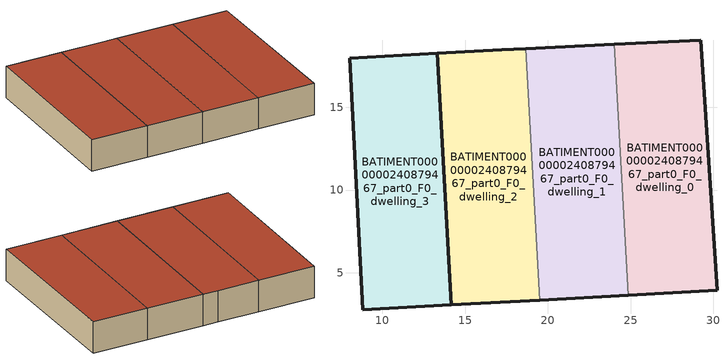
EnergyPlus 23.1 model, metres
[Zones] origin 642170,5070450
BATIMENT0000000240879467_part0_F0_dwelling_0
 floor ground (EU_floor_Construction): 29.22,19.06 30.22,3.95 24.87,3.65 24.02,18.8 z0
 wall outside (EU_wall_Construction): 24.87,3.65 30.22,3.95 29.22,19.06 24.02,18.8 z0:3
 wall to BATIMENT0000000240879467_part0_F0_dwelling_1 (EU_wall_Construction): 24.02,18.8 24.87,3.65 z0:3
 roof outside (EU_roof_Construction): 30.22,3.95 29.22,19.06 24.02,18.8 24.87,3.65 z3
BATIMENT0000000240879467_part0_F0_dwelling_1
 floor ground (EU_floor_Construction): 24.02,18.8 24.87,3.65 19.51,3.35 18.67,18.54 z0
 wall outside (EU_wall_Construction): 24.02,18.8 18.67,18.54 / 19.51,3.35 24.87,3.65 z0:3
 wall to BATIMENT0000000240879467_part0_F0_dwelling_2 (EU_wall_Construction): 18.67,18.54 19.51,3.35 z0:3
 roof outside (EU_roof_Construction): 24.87,3.65 24.02,18.8 18.67,18.54 19.51,3.35 z3
BATIMENT0000000240879467_part0_F0_dwelling_2
 floor ground (EU_floor_Construction): 18.67,18.54 19.51,3.35 14.16,3.05 13.31,18.25 17.21,18.46 z0
 wall outside (EU_wall_Construction): 18.67,18.54 17.21,18.46 13.31,18.25 14.16,3.05 19.51,3.35 z0:3
 roof outside (EU_roof_Construction): 19.51,3.35 18.67,18.54 17.21,18.46 13.31,18.25 14.16,3.05 z3
BATIMENT0000000240879467_part0_F0_dwelling_3
 floor ground (EU_floor_Construction): 13.31,18.25 14.16,3.05 8.8,2.76 8.01,17.97 z0
 wall outside (EU_wall_Construction): 13.31,18.25 8.01,17.97 8.8,2.76 14.16,3.05 13.31,18.25 z0:3
 roof outside (EU_roof_Construction): 14.16,3.05 13.31,18.25 8.01,17.97 8.8,2.76 z3
[Building]
EU S2 Campaign: North Axis=0; Terrain=City; Solar Distribution=FullExterior
[Site:Location]
Lyon-Bron: Latitude=45.75; Longitude=5; Time Zone=1; Elevation=198
[SizingPeriod:WeatherFileDays]
AnnualSizingPeriod: Begin Month=1; Begin Day of Month=1; End Month=12; End Day of Month=31; Day of Week for Start Day=Monday; Use Weather File Daylight Saving Period=No; Use Weather File Rain and Snow Indicators=No
[MATERIAL]
EU_InternalMass_Material: Roughness=MediumRough; Thickness=0.1; Conductivity=1; Density=1800; Specific Heat=900; Thermal Absorptance=0.9; Solar Absorptance=0.7; Visible Absorptance=0.7
[MATERIAL:NOMASS] Roughness=MediumRough; Thermal Absorptance=0.9; Solar Absorptance=0.7; Visible Absorptance=0.7
Name | Thermal Resistance
EU_wall_NoMass | 0.776494
EU_roof_NoMass | 0.486893
EU_floor_NoMass | 0.421597
[CONSTRUCTION]
EU_wall_Construction: EU_wall_NoMass
EU_roof_Construction: EU_roof_NoMass
EU_floor_Construction: EU_floor_NoMass
EU_InternalMass_Construction: EU_InternalMass_Material
[ZONE] Type=1; Multiplier=1; Ceiling Height=autocalculate; Floor Area=autocalculate; Part of Total Floor Area=Yes
Name | Volume
BATIMENT0000000240879467_part0_F0_dwelling_0 | 240.349
BATIMENT0000000240879467_part0_F0_dwelling_1 | 244.362
BATIMENT0000000240879467_part0_F0_dwelling_2 | 244.783
BATIMENT0000000240879467_part0_F0_dwelling_3 | 243.75
[INTERNALMASS] Construction=EU_InternalMass_Construction
Name | Zone or ZoneList | Surface Area
BATIMENT0000000240879467_part0_F0_dwelling_0_EU_InternalMass | BATIMENT0000000240879467_part0_F0_dwelling_0 | 80.1167
BATIMENT0000000240879467_part0_F0_dwelling_1_EU_InternalMass | BATIMENT0000000240879467_part0_F0_dwelling_1 | 81.4535
BATIMENT0000000240879467_part0_F0_dwelling_2_EU_InternalMass | BATIMENT0000000240879467_part0_F0_dwelling_2 | 81.5945
BATIMENT0000000240879467_part0_F0_dwelling_3_EU_InternalMass | BATIMENT0000000240879467_part0_F0_dwelling_3 | 81.2501
[OTHEREQUIPMENT] Fuel Type=Electricity; Design Level Calculation Method=Watts/Area; Power per Zone Floor Area=1; Fraction Latent=0; Fraction Radiant=0; Fraction Lost=0; Carbon Dioxide Generation Rate=0; EndUse Subcategory=EU_Step8_InternalGains
Name | Zone or ZoneList or Space or SpaceList | Schedule
EU_Step8_InternalGain_BATIMENT0000000240879467_part0_F0_dwelling_0_f000 | BATIMENT0000000240879467_part0_F0_dwelling_0 | EU_Step8_GainSchedule_BATIMENT0000000240879467_part0_F0_dwelling_0_f000
EU_Step8_InternalGain_BATIMENT0000000240879467_part0_F0_dwelling_1_f000 | BATIMENT0000000240879467_part0_F0_dwelling_1 | EU_Step8_GainSchedule_BATIMENT0000000240879467_part0_F0_dwelling_1_f000
EU_Step8_InternalGain_BATIMENT0000000240879467_part0_F0_dwelling_2_f000 | BATIMENT0000000240879467_part0_F0_dwelling_2 | EU_Step8_GainSchedule_BATIMENT0000000240879467_part0_F0_dwelling_2_f000
EU_Step8_InternalGain_BATIMENT0000000240879467_part0_F0_dwelling_3_f000 | BATIMENT0000000240879467_part0_F0_dwelling_3 | EU_Step8_GainSchedule_BATIMENT0000000240879467_part0_F0_dwelling_3_f000
[ZONEVENTILATION:DESIGNFLOWRATE] Schedule=EU_AlwaysOn; Design Flow Rate Calculation Method=AirChanges/Hour; Air Changes per Hour=0.693814; Ventilation Type=Natural; Fan Pressure Rise=0; Fan Total Efficiency=1; Constant Term Coefficient=1; Temperature Term Coefficient=0; Velocity Term Coefficient=0; Velocity Squared Term Coefficient=0; Minimum Indoor Temperature=-100; Maximum Indoor Temperature=100; Delta Temperature=-100; Minimum Outdoor Temperature=-100; Maximum Outdoor Temperature=100; Maximum Wind Speed=40
Name | Zone or ZoneList or Space or SpaceList
EU_ConstantAir_BATIMENT0000000240879467_part0_F0_dwelling_0 | BATIMENT0000000240879467_part0_F0_dwelling_0
EU_ConstantAir_BATIMENT0000000240879467_part0_F0_dwelling_1 | BATIMENT0000000240879467_part0_F0_dwelling_1
EU_ConstantAir_BATIMENT0000000240879467_part0_F0_dwelling_2 | BATIMENT0000000240879467_part0_F0_dwelling_2
EU_ConstantAir_BATIMENT0000000240879467_part0_F0_dwelling_3 | BATIMENT0000000240879467_part0_F0_dwelling_3
[HVACTEMPLATE:THERMOSTAT] Constant Heating Setpoint=20; Constant Cooling Setpoint=50
EU_HeatOnly_BATIMENT0000000240879467_part0_F0_dwelling_0; EU_HeatOnly_BATIMENT0000000240879467_part0_F0_dwelling_1; EU_HeatOnly_BATIMENT0000000240879467_part0_F0_dwelling_2; EU_HeatOnly_BATIMENT0000000240879467_part0_F0_dwelling_3
[HVACTEMPLATE:ZONE:IDEALLOADSAIRSYSTEM] System Availability Schedule=EU_AlwaysOn; Maximum Heating Supply Air Temperature=50; Minimum Cooling Supply Air Temperature=13; Maximum Heating Supply Air Humidity Ratio=0.0156; Minimum Cooling Supply Air Humidity Ratio=0.0077; Heating Limit=NoLimit; Cooling Limit=NoLimit; Heating Availability Schedule=EU_AlwaysOn; Cooling Availability Schedule=EU_CoolingOff; Dehumidification Control Type=ConstantSensibleHeatRatio; Cooling Sensible Heat Ratio=0.7; Dehumidification Setpoint=60; Humidification Control Type=None; Humidification Setpoint=30; Outdoor Air Method=None; Outdoor Air Flow Rate per Person=0.00944; Outdoor Air Flow Rate per Zone Floor Area=0; Outdoor Air Flow Rate per Zone=0; Demand Controlled Ventilation Type=None; Outdoor Air Economizer Type=NoEconomizer; Heat Recovery Type=None; Sensible Heat Recovery Effectiveness=0.7; Latent Heat Recovery Effectiveness=0.65
Name | Template Thermostat
BATIMENT0000000240879467_part0_F0_dwelling_0 | EU_HeatOnly_BATIMENT0000000240879467_part0_F0_dwelling_0
BATIMENT0000000240879467_part0_F0_dwelling_1 | EU_HeatOnly_BATIMENT0000000240879467_part0_F0_dwelling_1
BATIMENT0000000240879467_part0_F0_dwelling_2 | EU_HeatOnly_BATIMENT0000000240879467_part0_F0_dwelling_2
BATIMENT0000000240879467_part0_F0_dwelling_3 | EU_HeatOnly_BATIMENT0000000240879467_part0_F0_dwelling_3
[SIZING:ZONE] Zone Cooling Design Supply Air Temperature Input Method=SupplyAirTemperature; Zone Cooling Design Supply Air Temperature=13; Zone Heating Design Supply Air Temperature Input Method=SupplyAirTemperature; Zone Heating Design Supply Air Temperature=50; Zone Cooling Design Supply Air Humidity Ratio=0.008; Zone Heating Design Supply Air Humidity Ratio=0.008; Cooling Design Air Flow Method=DesignDay; Cooling Design Air Flow Rate=0; Cooling Minimum Air Flow per Zone Floor Area=0.000762; Cooling Minimum Air Flow=0; Cooling Minimum Air Flow Fraction=0.2; Heating Design Air Flow Method=DesignDay; Heating Design Air Flow Rate=0; Heating Maximum Air Flow per Zone Floor Area=0.002032; Heating Maximum Air Flow=0.141576; Heating Maximum Air Flow Fraction=0.3; Account for Dedicated Outdoor Air System=No; Dedicated Outdoor Air System Control Strategy=NeutralSupplyAir; Dedicated Outdoor Air Low Setpoint Temperature for Design=autosize; Dedicated Outdoor Air High Setpoint Temperature for Design=autosize; Zone Load Sizing Method=Sensible Load Only No Latent Load; Zone Latent Cooling Design Supply Air Humidity Ratio Input Method=HumidityRatioDifference; Zone Cooling Design Supply Air Humidity Ratio Difference=0.005; Zone Latent Heating Design Supply Air Humidity Ratio Input Method=HumidityRatioDifference; Zone Humidification Design Supply Air Humidity Ratio Difference=0.005
BATIMENT0000000240879467_part0_F0_dwelling_0; BATIMENT0000000240879467_part0_F0_dwelling_1; BATIMENT0000000240879467_part0_F0_dwelling_2; BATIMENT0000000240879467_part0_F0_dwelling_3
[SCHEDULE:CONSTANT]
Name | Hourly Value
EU_AlwaysOn | 1
EU_CoolingOff | 0
[SCHEDULE:FILE] Column Number=1; Rows to Skip at Top=0; Number of Hours of Data=8760; Column Separator=Comma; Interpolate to Timestep=No; Minutes per Item=60; Adjust Schedule for Daylight Savings=Yes
Name | File
EU_Step8_GainSchedule_BATIMENT0000000240879467_part0_F0_dwelling_0_f000 | C:\Users\o_iseri\Desktop\OpenUBEM\openubem\outputs\eu_evidence\EU-04\s3\s3_campaign\FR-LYO-HAUTCOEURPENTES\BATIMENT0000000240879467_part0\BATIMENT0000000240879467_part0_F0_dwelling_0_f000_gain.csv
EU_Step8_GainSchedule_BATIMENT0000000240879467_part0_F0_dwelling_1_f000 | C:\Users\o_iseri\Desktop\OpenUBEM\openubem\outputs\eu_evidence\EU-04\s3\s3_campaign\FR-LYO-HAUTCOEURPENTES\BATIMENT0000000240879467_part0\BATIMENT0000000240879467_part0_F0_dwelling_1_f000_gain.csv
EU_Step8_GainSchedule_BATIMENT0000000240879467_part0_F0_dwelling_2_f000 | C:\Users\o_iseri\Desktop\OpenUBEM\openubem\outputs\eu_evidence\EU-04\s3\s3_campaign\FR-LYO-HAUTCOEURPENTES\BATIMENT0000000240879467_part0\BATIMENT0000000240879467_part0_F0_dwelling_2_f000_gain.csv
EU_Step8_GainSchedule_BATIMENT0000000240879467_part0_F0_dwelling_3_f000 | C:\Users\o_iseri\Desktop\OpenUBEM\openubem\outputs\eu_evidence\EU-04\s3\s3_campaign\FR-LYO-HAUTCOEURPENTES\BATIMENT0000000240879467_part0\BATIMENT0000000240879467_part0_F0_dwelling_3_f000_gain.csv
